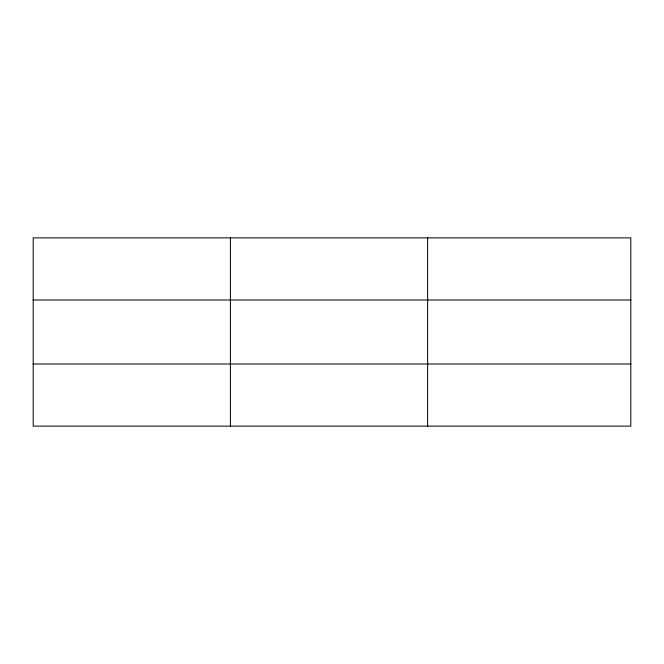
<?xml version="1.0" encoding="UTF-8"?>
<svg xmlns="http://www.w3.org/2000/svg" width="664" height="664" viewBox="0 0 664 664"><rect width="100%" height="100%" fill="white"/><g stroke="black" fill="none" stroke-linecap="round" stroke-linejoin="round"><path stroke-width="1" d="M230.408 237.878L230.408 426.122M630.8 364.005L630.8 426.122L33.2 426.122L33.2 237.878L630.8 237.878L630.8 364.005L33.2 364.005M33.2 299.995L630.8 299.995M427.616 237.878L427.616 426.122"/></g></svg>
